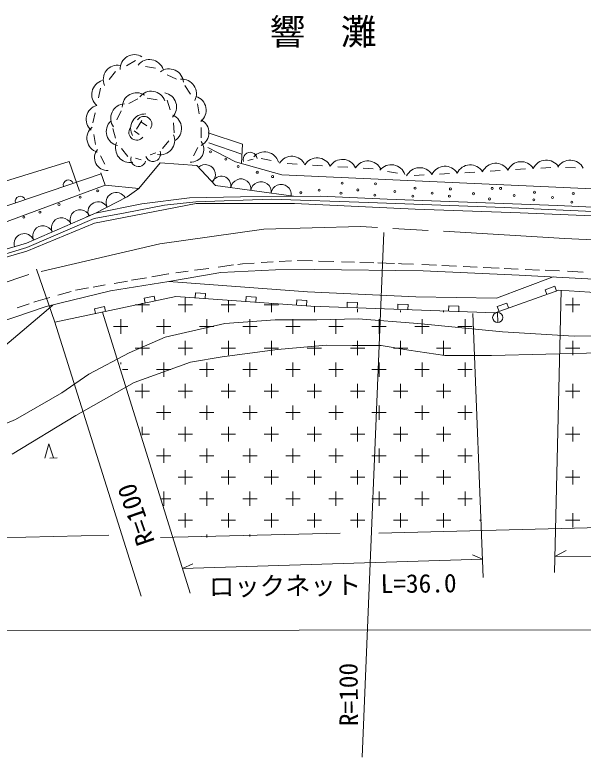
# Model space of a CAD drawing. Units: millimetres, scale not verified. Extents: x 40000 to 680000, y 20000 to 380000.
# Drawn here: x 471111 to 527108, y 239714 to 312835 of the extents above; entities that cross this region are included whole.
import ezdxf
from ezdxf.enums import TextEntityAlignment as Align

# ---------------------------------------------------------------- set-up
doc = ezdxf.new("R2010")
doc.units = ezdxf.units.MM
doc.header["$LTSCALE"] = 1000
doc.linetypes.add('CHAIN', pattern=[18.5, 12, -1.5, 3.5, -1.5])
for name, color, linetype, lineweight in [('M-BGD', 7, 'Continuous', 13), ('M-BMK', 2, 'CHAIN', 13), ('M-STR-HTXT', 7, 'Continuous', 13)]:
    doc.layers.add(name, color=color, linetype=linetype, lineweight=lineweight)
doc.styles.add('ＭＳ ゴシック', font='')
doc.styles.get('ＭＳ ゴシック').set_extended_font_data('MS Gothic')

# ---------------------------------------------------------------- blocks, each defined once
blk = doc.blocks.new('針葉樹林')
at = {"color": 7, "linetype": 'Continuous', "lineweight": 13}
for p, q in [((-0.6, -1), (0, 1)), ((0, 1), (0.6, -1)), ((0.1, -1), (1.1, -1))]:
    blk.add_line(p, q, dxfattribs=at)
blk = doc.blocks.new('有線柱')
at = {"color": 7, "linetype": 'Continuous', "lineweight": 13}
blk.add_line((0, 0.5), (0, -0.5), dxfattribs=at)
blk.add_circle((0, 0), 0.5, dxfattribs=at)

msp = doc.modelspace()

# ---------------------------------------------------------------- linework, layer by layer
at = {"layer": 'M-BGD'}
for p, q in [((482128, 307818), (482988, 308327)), ((480405, 306479), (481020, 307268)), ((483998, 307759), (484983, 307589)), ((486132, 306913), (487043, 306500)), ((487858, 305863), (488415, 305033)), ((479346, 304646), (479564, 305622)), ((482350, 304086), (483228, 304565)), ((484162, 304637), (485149, 304477)), ((486119, 304431), (486420, 303478)), ((489105, 304057), (489287, 303074)), ((478801, 302206), (479019, 303182)), ((481157, 302487), (481583, 303392)), ((483102, 301574), (483624, 302428)), ((483596, 302249), (484107, 301908)), ((486746, 302197), (486822, 301200)), ((481034, 300675), (480762, 301637)), ((483355, 301064), (482855, 301423)), ((489478, 301729), (489478, 300729)), ((479070, 300060), (478881, 301042)), ((490171, 301208), (493538, 300086)), ((486280, 300439), (485648, 299664)), ((490210, 300221), (493485, 299123)), ((493538, 300086), (493435, 298184)), ((482247, 298890), (481615, 299664)), ((485006, 299249), (484448, 299040)), ((489143, 299752), (488708, 298944)), ((492843, 298349), (490135, 299781)), ((469779, 296313), (476473, 298402)), ((476473, 298402), (477479, 295462)), ((479980, 298126), (479564, 298944)), ((483570, 298549), (483002, 298727)), ((497409, 297072), (492843, 298349)), ((494053, 298485), (494582, 298608)), ((495385, 298681), (496363, 298474)), ((483344, 295717), (485434, 298271)), ((485434, 298271), (489042, 297982)), ((490880, 296008), (489042, 297982)), ((497945, 298180), (498943, 298120)), ((500440, 298029), (501439, 297968)), ((502936, 297877), (503934, 297817)), ((505431, 297726), (506429, 297665)), ((520444, 297589), (521442, 297651)), ((522939, 297745), (523937, 297807)), ((525361, 297792), (526361, 297755)), ((479624, 297172), (463859, 291824)), ((480026, 296047), (479591, 297264)), ((534710, 295408), (497409, 297072)), ((507819, 297399), (508804, 297225)), ((510457, 297003), (511455, 297059)), ((512953, 297142), (513951, 297198)), ((515449, 297282), (516447, 297338)), ((517949, 297434), (518947, 297496)), ((480026, 296047), (461608, 289237)), ((480026, 296047), (483344, 295717)), ((482195, 294910), (483344, 295717)), ((498560, 294983), (490880, 296008)), ((482195, 294910), (479051, 293290)), ((483637, 294219), (488319, 294818)), ((488319, 294818), (493330, 294915)), ((488938, 294431), (496406, 294683)), ((493330, 294915), (501204, 294973)), ((496406, 294683), (505963, 294335)), ((501204, 294973), (507782, 294683)), ((507782, 294683), (512174, 294528)), ((488964, 294246), (478962, 292312)), ((479051, 293290), (483637, 294219)), ((481973, 293329), (485862, 294102)), ((485862, 294102), (488938, 294431)), ((498657, 294246), (488964, 294246)), ((510556, 293705), (498657, 294246)), ((505963, 294335), (519313, 293870)), ((512174, 294528), (524575, 294044)), ((524575, 294044), (531211, 293754)), ((479051, 293290), (472268, 290359)), ((479051, 293290), (478171, 292937)), ((478916, 292787), (481973, 293329)), ((520887, 293337), (510556, 293705)), ((519313, 293870), (537692, 293000)), ((539963, 292524), (520887, 293337)), ((472299, 289923), (478916, 292787)), ((478962, 292312), (472287, 289545)), ((472268, 290359), (463775, 287805)), ((467830, 288589), (472299, 289923)), ((472287, 289545), (468302, 288384)), ((492647, 288195), (491143, 287991)), ((493559, 288319), (493071, 288252)), ((494689, 288385), (493559, 288319)), ((496570, 288495), (495372, 288425)), ((498381, 288600), (497141, 288528)), ((499005, 288637), (498969, 288635)), ((500445, 288592), (499005, 288637)), ((502548, 288526), (501029, 288574)), ((504578, 288463), (503298, 288503)), ((506493, 288404), (505097, 288447)), ((508513, 288341), (506872, 288392)), ((509221, 288319), (508906, 288329)), ((510379, 288266), (509221, 288319)), ((512647, 288162), (511199, 288228)), ((514633, 288071), (513197, 288137)), ((473232, 287783), (475067, 282552)), ((486273, 286566), (491419, 287456)), ((488194, 287590), (486962, 287422)), ((490210, 287864), (488801, 287672)), ((491419, 287456), (496797, 287726)), ((496797, 287726), (500590, 287765)), ((500590, 287765), (511346, 287610)), ((511346, 287610), (520788, 287185)), ((516653, 287979), (515280, 288042)), ((518827, 287880), (517241, 287952)), ((520706, 287794), (519315, 287857)), ((522812, 287697), (521378, 287763)), ((524773, 287608), (523366, 287672)), ((527106, 287501), (525564, 287571)), ((484068, 286940), (482617, 286684)), ((486245, 287325), (484625, 287039)), ((486285, 287330), (486245, 287325)), ((518553, 284931), (524164, 287020)), ((520788, 287185), (544353, 285946)), ((478372, 285934), (477089, 285707)), ((480022, 286225), (478839, 286016)), ((480546, 285637), (486273, 286566)), ((482214, 286613), (480896, 286380)), ((486273, 286566), (499941, 285550)), ((524311, 286092), (523367, 285760)), ((524477, 285620), (524311, 286092)), ((474200, 284089), (480546, 285637)), ((476655, 285589), (475332, 285207)), ((488914, 285448), (488879, 284949)), ((489912, 285379), (488914, 285448)), ((489877, 284880), (489912, 285379)), ((499941, 285550), (510621, 285047)), ((524706, 285701), (518437, 283495)), ((523367, 285760), (523533, 285289)), ((563481, 283476), (524706, 285701)), ((473166, 284582), (472973, 284520)), ((474563, 284985), (473166, 284582)), ((486979, 285082), (475067, 282552)), ((483662, 284446), (483662, 283550)), ((484826, 285136), (483847, 284928)), ((483847, 284928), (483951, 284439)), ((484930, 284647), (484826, 285136)), ((500290, 284153), (486979, 285082)), ((487904, 284965), (487904, 283550)), ((492147, 284736), (492147, 283550)), ((493902, 285100), (493867, 284601)), ((494899, 285031), (493902, 285100)), ((494865, 284532), (494899, 285031)), ((498890, 284752), (498855, 284253)), ((499887, 284683), (498890, 284752)), ((499853, 284184), (499887, 284683)), ((503867, 284524), (503849, 284024)), ((504867, 284488), (503867, 284524)), ((504848, 283988), (504867, 284488)), ((510621, 285047), (518553, 284931)), ((526088, 284965), (526088, 283550)), ((474853, 284235), (458824, 270712)), ((468976, 282348), (474200, 284089)), ((472533, 284377), (471339, 283990)), ((479935, 284097), (478957, 283889)), ((478957, 283889), (479060, 283400)), ((480039, 283608), (479935, 284097)), ((482954, 284257), (484369, 284257)), ((487197, 284257), (488611, 284257)), ((491440, 284257), (492854, 284257)), ((495682, 284257), (497097, 284257)), ((496389, 284378), (496389, 283550)), ((518437, 283495), (500290, 284153)), ((500632, 284090), (500632, 283550)), ((504875, 283828), (504875, 283550)), ((508864, 284343), (508846, 283843)), ((509863, 284307), (508864, 284343)), ((509117, 283713), (509117, 283550)), ((509845, 283807), (509863, 284307)), ((513360, 283716), (513360, 283550)), ((513861, 284162), (513843, 283662)), ((514860, 284125), (513861, 284162)), ((514842, 283626), (514860, 284125)), ((519594, 284433), (518651, 284101)), ((518651, 284101), (518817, 283629)), ((519760, 283961), (519594, 284433)), ((525381, 284257), (526795, 284257)), ((481540, 282843), (481540, 281429)), ((485783, 282843), (485783, 281429)), ((491791, 282442), (485910, 281091)), ((490025, 282843), (490025, 281429)), ((496772, 282787), (491791, 282442)), ((494268, 282843), (494268, 281429)), ((500878, 282787), (496772, 282787)), ((498511, 282843), (498511, 281429)), ((504932, 282893), (500878, 282787)), ((502753, 282843), (502753, 281429)), ((510813, 282442), (504932, 282893)), ((506996, 282843), (506996, 281429)), ((519158, 281594), (510813, 282442)), ((511239, 282843), (511239, 281429)), ((515481, 282843), (515481, 281429)), ((480833, 282136), (482247, 282136)), ((485076, 282136), (486490, 282136)), ((489318, 282136), (490733, 282136)), ((493561, 282136), (494975, 282136)), ((497804, 282136), (499218, 282136)), ((502046, 282136), (503461, 282136)), ((506289, 282136), (507703, 282136)), ((510532, 282136), (511946, 282136)), ((514774, 282136), (516188, 282136)), ((526231, 281197), (519158, 281594)), ((485910, 281091), (482360, 279528)), ((532934, 281250), (526231, 281197)), ((483662, 280722), (483662, 279308)), ((487904, 280722), (487904, 279308)), ((492147, 280722), (492147, 279308)), ((496389, 280722), (496389, 279308)), ((496984, 279872), (501805, 280296)), ((500632, 280722), (500632, 279308)), ((501805, 280296), (504375, 280270)), ((504375, 280270), (507210, 280270)), ((504875, 280722), (504875, 279308)), ((507210, 280270), (509939, 279819)), ((509117, 280722), (509117, 279308)), ((513360, 280722), (513360, 279308)), ((526088, 280722), (526088, 279308)), ((482360, 279528), (478413, 277435)), ((482954, 280015), (484369, 280015)), ((487197, 280015), (488611, 280015)), ((491440, 280015), (492854, 280015)), ((491553, 279157), (496984, 279872)), ((495682, 280015), (497097, 280015)), ((499925, 280015), (501339, 280015)), ((504168, 280015), (505582, 280015)), ((508410, 280015), (509824, 280015)), ((509939, 279819), (513489, 279290)), ((512653, 280015), (514067, 280015)), ((518072, 279290), (529384, 279555)), ((525381, 280015), (526795, 280015)), ((481540, 278601), (481540, 278430)), ((482863, 276614), (488427, 278627)), ((485783, 278601), (485783, 277186)), ((488427, 278627), (491553, 279157)), ((490025, 278601), (490025, 277186)), ((494268, 278601), (494268, 277186)), ((498511, 278601), (498511, 277186)), ((502753, 278601), (502753, 277186)), ((506996, 278601), (506996, 277186)), ((511239, 278601), (511239, 277186)), ((513489, 279290), (518072, 279290)), ((515481, 278601), (515481, 277186)), ((481703, 277893), (482247, 277893)), ((485076, 277893), (486490, 277893)), ((489318, 277893), (490733, 277893)), ((493561, 277893), (494975, 277893)), ((497804, 277893), (499218, 277893)), ((502046, 277893), (503461, 277893)), ((506289, 277893), (507703, 277893)), ((510532, 277893), (511946, 277893)), ((514774, 277893), (516188, 277893)), ((478413, 277435), (475737, 275607)), ((477115, 273382), (482863, 276614)), ((483662, 276479), (483662, 275065)), ((487904, 276479), (487904, 275065)), ((492147, 276479), (492147, 275065)), ((496389, 276479), (496389, 275065)), ((500632, 276479), (500632, 275065)), ((504875, 276479), (504875, 275065)), ((509117, 276479), (509117, 275065)), ((513360, 276479), (513360, 275065)), ((526088, 276479), (526088, 275065)), ((482954, 275772), (484369, 275772)), ((487197, 275772), (488611, 275772)), ((491440, 275772), (492854, 275772)), ((495682, 275772), (497097, 275772)), ((499925, 275772), (501339, 275772)), ((504168, 275772), (505582, 275772)), ((508410, 275772), (509824, 275772)), ((512653, 275772), (514067, 275772)), ((525381, 275772), (526795, 275772)), ((475737, 275607), (471180, 272958)), ((485783, 274358), (485783, 272944)), ((490025, 274358), (490025, 272944)), ((494268, 274358), (494268, 272944)), ((498511, 274358), (498511, 272944)), ((502753, 274358), (502753, 272944)), ((506996, 274358), (506996, 272944)), ((511239, 274358), (511239, 272944)), ((515481, 274358), (515481, 272944)), ((485076, 273651), (486490, 273651)), ((489318, 273651), (490733, 273651)), ((493561, 273651), (494975, 273651)), ((497804, 273651), (499218, 273651)), ((502046, 273651), (503461, 273651)), ((506289, 273651), (507703, 273651)), ((510532, 273651), (511946, 273651)), ((514774, 273651), (516188, 273651)), ((471180, 272958), (468187, 271713)), ((470862, 269567), (477115, 273382)), ((483662, 272237), (483662, 271419)), ((487904, 272237), (487904, 270822)), ((492147, 272237), (492147, 270822)), ((496389, 272237), (496389, 270822)), ((500632, 272237), (500632, 270822)), ((504875, 272237), (504875, 270822)), ((509117, 272237), (509117, 270822)), ((513360, 272237), (513360, 270822)), ((526088, 272237), (526088, 270822)), ((483628, 271530), (484369, 271530)), ((487197, 271530), (488611, 271530)), ((491440, 271530), (492854, 271530)), ((495682, 271530), (497097, 271530)), ((499925, 271530), (501339, 271530)), ((504168, 271530), (505582, 271530)), ((508410, 271530), (509824, 271530)), ((512653, 271530), (514067, 271530)), ((525381, 271530), (526795, 271530)), ((485783, 270115), (485783, 268701)), ((490025, 270115), (490025, 268701)), ((494268, 270115), (494268, 268701)), ((498511, 270115), (498511, 268701)), ((502753, 270115), (502753, 268701)), ((506996, 270115), (506996, 268701)), ((511239, 270115), (511239, 268701)), ((515481, 270115), (515481, 268701)), ((485076, 269408), (486490, 269408)), ((489318, 269408), (490733, 269408)), ((493561, 269408), (494975, 269408)), ((497804, 269408), (499218, 269408)), ((502046, 269408), (503461, 269408)), ((506289, 269408), (507703, 269408)), ((510532, 269408), (511946, 269408)), ((514774, 269408), (516188, 269408)), ((487904, 267994), (487904, 266580)), ((492147, 267994), (492147, 266580)), ((496389, 267994), (496389, 266580)), ((500632, 267994), (500632, 266580)), ((504875, 267994), (504875, 266580)), ((509117, 267994), (509117, 266580)), ((513360, 267994), (513360, 266580)), ((526088, 267994), (526088, 266580)), ((487197, 267287), (488611, 267287)), ((491440, 267287), (492854, 267287)), ((495682, 267287), (497097, 267287)), ((499925, 267287), (501339, 267287)), ((504168, 267287), (505582, 267287)), ((508410, 267287), (509824, 267287)), ((512653, 267287), (514067, 267287)), ((525381, 267287), (526795, 267287)), ((485783, 265873), (485783, 264458)), ((490025, 265873), (490025, 264458)), ((494268, 265873), (494268, 264458)), ((498511, 265873), (498511, 264458)), ((502753, 265873), (502753, 264458)), ((506996, 265873), (506996, 264458)), ((511239, 265873), (511239, 264458)), ((515481, 265873), (515481, 264458)), ((485554, 265166), (486490, 265166)), ((489318, 265166), (490733, 265166)), ((493561, 265166), (494975, 265166)), ((497804, 265166), (499218, 265166)), ((502046, 265166), (503461, 265166)), ((506289, 265166), (507703, 265166)), ((510532, 265166), (511946, 265166)), ((514774, 265166), (516188, 265166)), ((487904, 263751), (487904, 262337)), ((492147, 263751), (492147, 262337)), ((496389, 263751), (496389, 262337)), ((500632, 263751), (500632, 262337)), ((504875, 263751), (504875, 262337)), ((509117, 263751), (509117, 262337)), ((513360, 263751), (513360, 262337)), ((526088, 263751), (526088, 262337)), ((487197, 263044), (488611, 263044)), ((491440, 263044), (492854, 263044)), ((495682, 263044), (497097, 263044)), ((499925, 263044), (501339, 263044)), ((504168, 263044), (505582, 263044)), ((508410, 263044), (509824, 263044)), ((512653, 263044), (514067, 263044)), ((516896, 263044), (517097, 263044)), ((525381, 263044), (526795, 263044)), ((490025, 261630), (490025, 261349)), ((494268, 261630), (494268, 261446))]:
    msp.add_line(p, q, dxfattribs=at)
for centre in [(490396, 299336), (491905, 298620), (493124, 297885), (495001, 297324), (496510, 296898), (503363, 296244), (506652, 296186), (479274, 295510), (499301, 295315), (501100, 295567), (504911, 295586), (508548, 295431), (510541, 295760), (514024, 295683), (518145, 295741), (518976, 295741), (522323, 295354), (477552, 294872), (503247, 295277), (506575, 295083), (510328, 294967), (512224, 295277), (513927, 294967), (516307, 295219), (517874, 294696), (520311, 295044), (522246, 294619), (524084, 294832), (526135, 295238), (475463, 294156), (525999, 294387), (473586, 293401), (471999, 292898)]:
    msp.add_circle(centre, 100, dxfattribs=at)
for centre, radius, start, end in [((482898, 307499), 1417, 58.69109, 182.54612), ((481238, 306463), 1417, 80.11826, 203.97328), ((484377, 307017), 1417, 18.29008, 142.14511), ((486312, 306099), 1417, 3.67875, 127.53377), ((487583, 305076), 1417, 331.96865, 95.82368), ((480105, 304989), 1417, 105.47916, 229.33418), ((483108, 303741), 1417, 56.68295, 180.53797), ((484548, 303899), 1417, 18.82637, 142.6814), ((485634, 303754), 1417, 315.59806, 79.45308), ((488541, 303444), 1417, 308.56396, 72.41899), ((479560, 302549), 1417, 105.47916, 229.33418), ((481973, 302656), 1417, 92.87136, 216.72639), ((483932, 301653), 1417, 86.64292, 210.49795), ((483841, 302063), 769, 327.72761, 144.89226), ((486119, 301648), 1417, 302.47119, 66.32622), ((481540, 301337), 1417, 133.85324, 257.70827), ((488812, 301229), 1417, 298.07249, 61.92751), ((479630, 300678), 1417, 128.99529, 252.85032), ((483116, 301259), 769, 145.66379, 322.82844), ((485447, 300473), 1417, 258.89883, 22.75386), ((482448, 299698), 1417, 157.27969, 281.13472), ((488482, 299587), 1254, 265.39969, 38.01086), ((480222, 298763), 1254, 140.62916, 273.24033), ((484729, 299139), 745, 200.15334, 20.95875), ((494302, 298612), 682, 7.44432, 198.80133), ((495736, 297925), 1417, 16.09635, 139.95138), ((483284, 298633), 745, 162.17932, 342.98474), ((498404, 297485), 1417, 24.59617, 148.4512), ((500899, 297333), 1417, 24.59617, 148.4512), ((503395, 297181), 1417, 24.59617, 148.4512), ((505890, 297030), 1417, 24.59617, 148.4512), ((520985, 296955), 1417, 31.63175, 155.48678), ((523480, 297110), 1417, 31.63175, 155.48678), ((525836, 297107), 1417, 25.93159, 149.78661), ((489875, 297087), 1000, 312.96497, 132.96497), ((508196, 296656), 1417, 18.03046, 141.88549), ((510993, 296365), 1417, 31.27451, 155.12953), ((513489, 296505), 1417, 31.27451, 155.12953), ((515985, 296644), 1417, 31.27451, 155.12953), ((518489, 296800), 1417, 31.63175, 155.48678), ((491444, 295977), 964, 349.77537, 156.93843), ((476388, 296074), 500, 18.73673, 198.73673), ((493384, 295674), 1000, 352.3959, 172.3959), ((495366, 295409), 1000, 352.3959, 172.3959), ((497348, 295145), 1000, 352.3959, 172.3959), ((471653, 294468), 500, 18.73673, 198.73673), ((481091, 294341), 1000, 27.26588, 207.26588), ((479313, 293425), 1000, 27.23012, 203.48423), ((477545, 292639), 1000, 23.36848, 203.36848), ((475709, 291846), 1000, 23.36848, 203.36848), ((473873, 291053), 1000, 23.36848, 203.36848), ((472027, 290287), 999, 21.65485, 196.78165)]:
    msp.add_arc(centre, radius, start, end, dxfattribs=at)
at = {"layer": 'M-BMK'}
for p, q in [((505155, 291988), (495638, 291717)), ((525316, 290815), (505155, 291988)), ((495638, 291717), (485400, 290274)), ((547868, 289688), (525316, 290815)), ((485400, 290274), (472500, 287252)), ((472500, 287252), (464335, 284559))]:
    msp.add_line(p, q, dxfattribs=at)
at = {"layer": 'M-STR-HTXT'}
for p, q in [((507462, 291397), (505348, 239714)), ((524933, 285701), (524282, 257913)), ((479753, 283547), (488386, 255873)), ((516246, 283423), (517252, 257420)), ((475035, 282654), (483565, 255579)), ((563980, 263259), (506985, 261778)), ((503170, 261778), (485473, 261354)), ((480386, 261566), (383318, 259447)), ((517183, 259214), (516212, 259631)), ((524319, 259468), (525443, 260079)), ((524319, 259468), (560876, 259828)), ((487628, 258303), (517183, 259214)), ((487628, 258303), (488643, 258770)), ((421679, 252135), (529768, 252241))]:
    msp.add_line(p, q, dxfattribs=at)

# ---------------------------------------------------------------- block references
at = {"layer": 'M-BGD'}
for name, p, xscale, yscale, rotation in [('有線柱', (518686, 283015), 1000, 1000, 0.32447), ('針葉樹林', (474473, 269869), 700, 700, 2.32447)]:
    msp.add_blockref(name, p, dxfattribs=dict(at, xscale=xscale, yscale=yscale, rotation=rotation))

# ---------------------------------------------------------------- texts
at = {"layer": 'M-BGD', "style": 'ＭＳ ゴシック'}
msp.add_text('響\u3000灘', height=2566, dxfattribs=at).set_placement((501486, 311174), align=Align.MIDDLE_CENTER)
at = {"layer": 'M-STR-HTXT', "style": 'ＭＳ ゴシック'}
for s, rotation, p in [('R=100', 108.994, (483035, 263601)), ('ロックネット', 0.637, (497738, 256597)), ('L=36.0', 0.637, (510894, 256829)), ('R=100', 90.563, (503988, 245882))]:
    msp.add_text(s, height=1833, rotation=rotation, dxfattribs=at).set_placement(p, align=Align.MIDDLE_CENTER)

doc.saveas('drawing.dxf')
